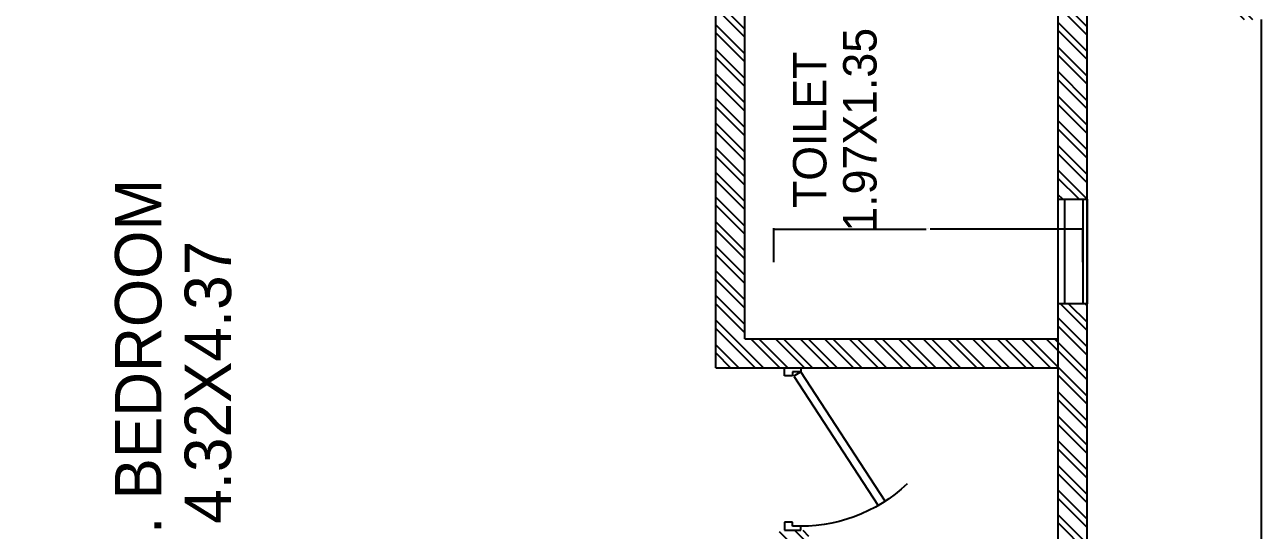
# Model space of a CAD drawing. Header units: inches. Extents: x 182687 to 187672, y -88924 to -84846.
# Drawn here: x 183023.3 to 183231.7, y -86749.9 to -86664.7 of the extents above; entities that cross this region are included whole.
import ezdxf
from ezdxf.enums import TextEntityAlignment as Align

# ---------------------------------------------------------------- set-up
doc = ezdxf.new("R2010")
doc.units = ezdxf.units.IN
doc.header["$MEASUREMENT"] = 0
doc.header["$PDMODE"] = 97
doc.linetypes.add('PROYECCION', pattern=[19.05, 12.7, -6.35])
doc.styles.add('HemBha', font='GOTHIC.TTF')
doc.styles.get("Standard").update_dxf_attribs({"font": 'arial.ttf'})
doc.dimstyles.get("Standard").update_dxf_attribs({"dimtxt": 0.18, "dimasz": 0.18, "dimexe": 0.18, "dimexo": 0.0625, "dimgap": 0.09, "dimtad": 0, "dimtih": 1, "dimtoh": 1, "dimdec": 0, "dimzin": 0, "dimdsep": 46, "dimlunit": 4, "dimtxsty": 'Standard', "dimblk": 'ARCHTICK', "dimcen": 0.09, "dimadec": 0, "dimazin": 0, "dimtfac": 1, "dimtdec": 0, "dimtofl": 0, "dimtmove": 0, "dimatfit": 3, "dimfxl": 1, "dimtolj": 1, "dimtzin": 0, "dimarcsym": 0})

# ---------------------------------------------------------------- blocks, each defined once
blk = doc.blocks.new('PUERTA-G-100')
at = {"color": 6}
for p, q in [((-0.8484, 0.5765), (-0.8211, 0.6184)), ((-0.8211, 0.6184), (-0.025, 0.1)), ((-0.0523, 0.0581), (-0.8484, 0.5765)), ((-1, 0), (-1, 0.1)), ((-1, 0.1), (-0.975, 0.1)), ((-0.975, 0.1), (-0.975, 0.05)), ((-0.025, 0.1), (-0.0523, 0.0581)), ((0, 0.1), (-0.025, 0.1)), ((-0.025, 0.1), (-0.025, 0.05)), ((0, 0), (0, 0.1)), ((-0.95, 0), (-1, 0)), ((-0.975, 0.05), (-0.95, 0.05)), ((-0.95, 0.05), (-0.95, 0)), ((-0.025, 0.05), (-0.05, 0.05)), ((-0.05, 0.05), (-0.05, 0)), ((-0.05, 0), (0, 0))]:
    blk.add_line(p, q, dxfattribs=at)
at = {"color": 6, "linetype": 'PROYECCION'}
blk.add_arc((-0.025, 0.1), 0.9503, 136.50744, 183.01592, dxfattribs=at)
blk = doc.blocks.new('_ArchTick')
at = {"color": 0, "linetype": 'ByBlock', "const_width": 0.15}
blk.add_lwpolyline([(-0.5, -0.5), (0.5, 0.5)], dxfattribs=at)
blk = doc.blocks.new('*D41')
at = {"color": 0, "lineweight": -2, "transparency": 16777216}
for p, q in [((183149.53, -86704.66), (183149.53, -86698.95)), ((183149.53, -86699.13), (183175.23, -86699.13)), ((183201.61, -86699.13), (183175.9, -86699.13)), ((183201.61, -86704.66), (183201.61, -86698.95))]:
    blk.add_line(p, q, dxfattribs=at)
at = {"layer": 'Defpoints', "color": 0, "transparency": 16777216}
for p in [(183201.61, -86699.13), (183149.53, -86704.72), (183201.61, -86704.72)]:
    blk.add_point(p, dxfattribs=at)
at = {"color": 0, "lineweight": -2, "transparency": 16777216, "xscale": 0.18, "yscale": 0.18, "zscale": 0.18, "rotation": 180}
blk.add_blockref('_ArchTick', (183149.53, -86699.13), dxfattribs=at)
at = {"color": 0, "lineweight": -2, "transparency": 16777216, "xscale": 0.18, "yscale": 0.18, "zscale": 0.18}
blk.add_blockref('_ArchTick', (183201.61, -86699.13), dxfattribs=at)
at = {"color": 0, "transparency": 16777216, "insert": (183175.57, -86699.13), "char_height": 0.18, "attachment_point": 5}
blk.add_mtext('\\A1;4\'-4"', dxfattribs=at)

msp = doc.modelspace()

# ---------------------------------------------------------------- hatches: boundary and pattern name
h = msp.add_hatch()
h.set_pattern_fill('ANSI32', color=256, scale=7.826087, angle=90)
h.set_pattern_definition([(135, (178785.872, -89932.3246), (-2.0752047, -2.0752047), []), (135, (178785.872, -89930.9412), (-2.0752047, -2.0752047), [])])
h.paths.add_polyline_path([(183033.602, -86814.453), (183033.602, -86843.801), (183079.091, -86843.801), (183079.091, -86814.453), (183103.944, -86814.453), (183103.944, -86809.562), (183074.2, -86809.562), (183074.2, -86838.909), (183038.493, -86838.909), (183038.493, -86814.453)])
h.paths.add_polyline_path([(183074.2, -86757.714), (183074.2, -86762.605), (183150.504, -86762.605), (183150.504, -86805.453), (183155.396, -86805.453), (183155.396, -86757.714), (183155.396, -86749.888), (183150.504, -86749.888), (183150.504, -86757.714)])
h.paths.add_polyline_path([(183074.2, -86789.996), (183074.2, -86809.562), (183079.091, -86809.562), (183079.091, -86789.996)])
h.paths.add_polyline_path([(183139.743, -86814.453), (183139.743, -86838.909), (183110.396, -86838.909), (183110.396, -86843.801), (183139.743, -86843.801), (183150.504, -86843.801), (183150.504, -86814.453)])
h.paths.add_polyline_path([(183150.504, -86814.453), (183150.504, -86843.801), (183151.483, -86843.801), (183155.396, -86843.801), (183155.396, -86814.453)])
h.paths.add_polyline_path([(183139.743, -86640.323), (183139.743, -86722.496), (183197.461, -86722.496), (183197.461, -86717.605), (183144.635, -86717.605), (183144.635, -86640.323)])
h.paths.add_polyline_path([(183197.461, -86711.69), (183197.461, -86762.605), (183231.7, -86762.605), (183231.7, -86757.714), (183202.352, -86757.714), (183202.352, -86711.69)])
h.paths.add_polyline_path([(183197.461, -86616.539), (183197.461, -86694.09), (183202.352, -86694.09), (183202.352, -86616.539)])
h.paths.add_polyline_path([(183182.787, -86635.431), (183182.787, -86640.323), (183197.461, -86640.323), (183197.461, -86635.431)])
h.paths.add_polyline_path([(183197.461, -86564.214), (183197.461, -86569.592), (183202.352, -86569.592), (183202.352, -86569.105), (183231.7, -86569.105), (183231.7, -86460.518), (183202.352, -86460.518), (183202.352, -86448.2), (183197.461, -86448.2), (183197.461, -86465.409), (183226.809, -86465.409), (183226.809, -86512.366), (183155.396, -86512.366), (183155.396, -86517.257), (183197.461, -86517.257), (183226.809, -86517.257), (183226.809, -86564.214)])
h.paths.add_polyline_path([(183226.809, -86613.009), (183226.809, -86663.801), (183231.7, -86663.801), (183231.7, -86613.009)])
h.paths.add_polyline_path([(183034.58, -86512.366), (183034.58, -86517.257), (183126.048, -86517.257), (183126.048, -86512.366)])
h.paths.add_polyline_path([(183029.689, -86559.127), (183029.689, -86628.779), (183034.58, -86628.779), (183034.58, -86559.127)])
h.paths.add_polyline_path([(183034.58, -86635.431), (183034.58, -86640.323), (183126.048, -86640.323), (183126.048, -86635.431)])
h.paths.add_polyline_path([(183003.765, -86635.431), (183003.765, -86640.323), (183022.841, -86640.323), (183022.841, -86635.431)])

# ---------------------------------------------------------------- linework, layer by layer
for p, q in [((183197.461, -86762.605), (183197.461, -86564.214)), ((183202.352, -86757.714), (183202.352, -86569.105)), ((183139.743, -86722.496), (183139.743, -86640.323)), ((183144.635, -86717.605), (183144.635, -86640.323)), ((183231.7, -86663.801), (183231.7, -86757.714)), ((183144.635, -86717.605), (183197.461, -86717.605)), ((183139.743, -86722.496), (183197.461, -86722.496))]:
    msp.add_line(p, q)
for points in [[(183197.461, -86711.69), (183197.461, -86694.09), (183202.352, -86694.09), (183202.352, -86711.69)], [(183198.614, -86711.69), (183198.614, -86694.09), (183201.605, -86694.09), (183201.605, -86711.69)]]:
    msp.add_lwpolyline(points, close=True)

# ---------------------------------------------------------------- block references
at = {"xscale": -27.3913043465782, "yscale": 27.3913043465782, "zscale": 27.3913043465782, "rotation": 270}
msp.add_blockref('PUERTA-G-100', (183151.342, -86722.496), dxfattribs=at)

# ---------------------------------------------------------------- texts
at = {"style": 'HemBha'}
for s, height, p in [('1.97X1.35', 5.6348, (183166.86, -86682.374)), ('TOILET', 5.6348, (183158.408, -86682.374)), ('M. BEDROOM', 7.8261, (183046.32, -86724.942)), ('4.32X4.37', 7.8261, (183058.059, -86724.942))]:
    msp.add_text(s, height=height, rotation=90, dxfattribs=at).set_placement(p, align=Align.CENTER)

# ---------------------------------------------------------------- dimensions: what is measured, and where the dimension line sits
at = {"color": 251}
dim = msp.add_linear_dim(base=(183201.605, -86699.132), p1=(183149.526, -86704.718), p2=(183201.605, -86704.718), angle=180, dimstyle='Standard', dxfattribs=at)
dim.commit()
dim.dimension.update_dxf_attribs({"geometry": '*D41', "text_midpoint": (183175.566, -86699.132)})

doc.saveas('drawing.dxf')
